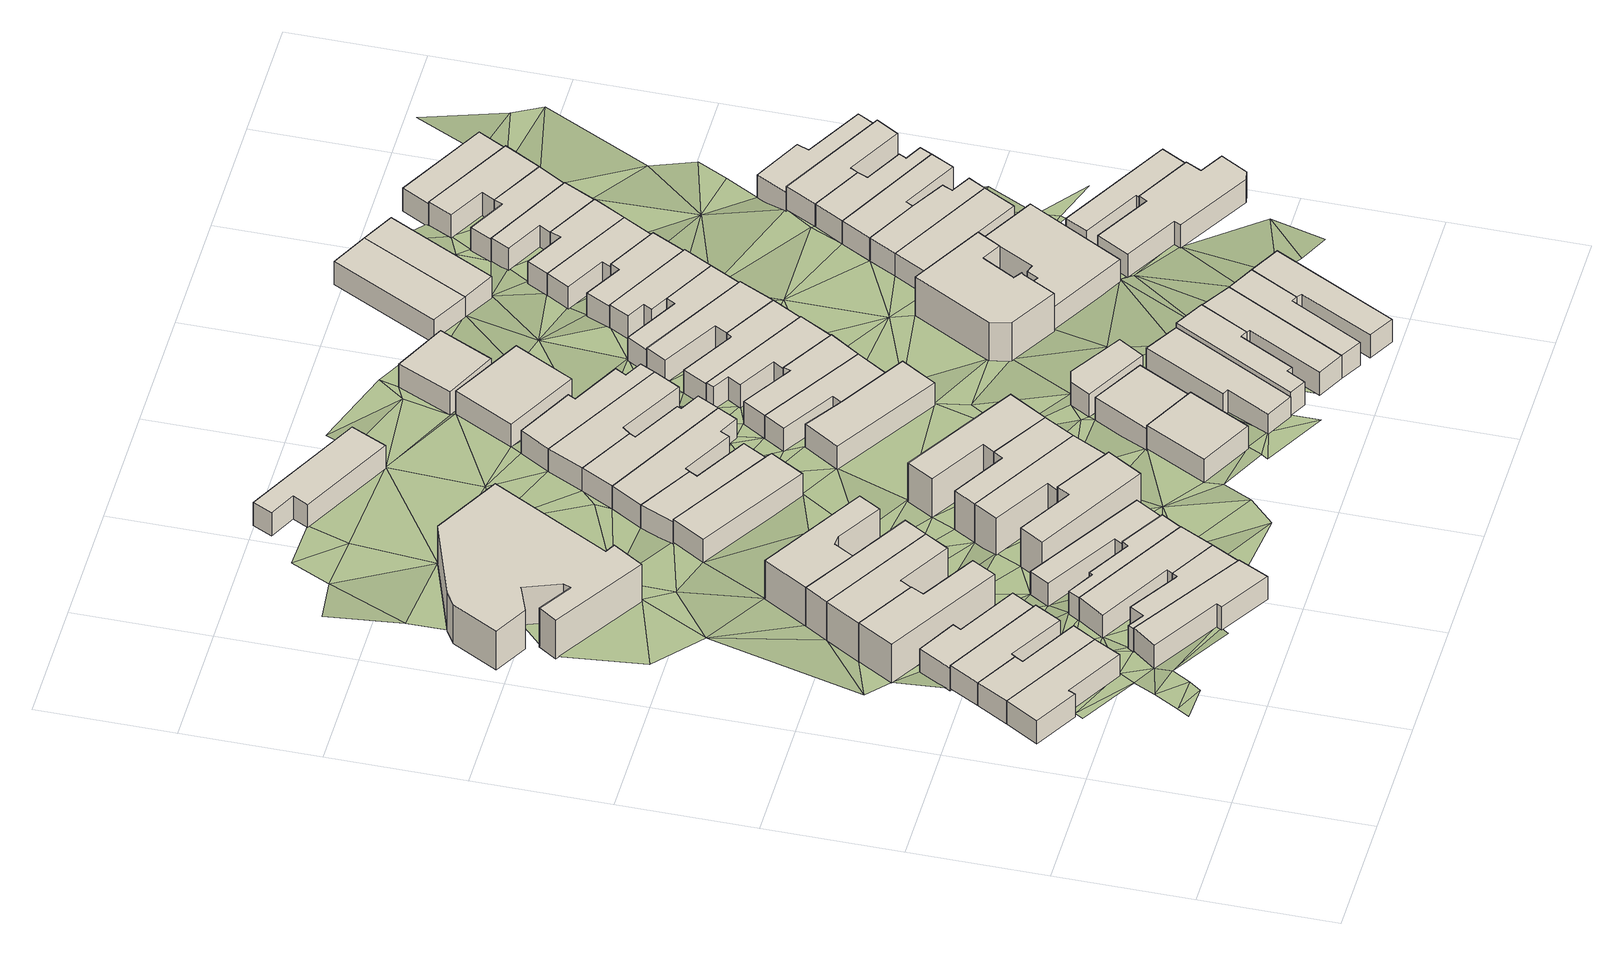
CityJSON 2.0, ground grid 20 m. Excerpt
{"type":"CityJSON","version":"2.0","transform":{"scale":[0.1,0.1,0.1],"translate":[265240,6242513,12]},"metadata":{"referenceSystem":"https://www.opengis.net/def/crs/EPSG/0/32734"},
"CityObjects":{
"building1":{"type":"Building","attributes":{"address":"63 Addison Road Salt River Cape Town","building":"house","building:levels":1,"building_height":4.1,"plus_code":"4FRW3F96+C48","ground_height":16.28,"roof_height":20.38},"geometry":[{"type":"Solid","lod":"1","boundaries":[[[[0,1,2,3]],[[1,4,5,2]],[[4,6,7,5]],[[6,8,9,7]],[[8,10,11,9]],[[10,0,3,11]],[[3,2,5,7,9,11]],[[10,8,6,4,1,0]]]]}]},
"building2":{"type":"Building","attributes":{"address":"61 Addison Road Salt River Cape Town","building":"house","building:levels":1,"building_height":4.1,"plus_code":"4FRW3F96+C4Q","ground_height":16.28,"roof_height":20.38},"geometry":[{"type":"Solid","lod":"1","boundaries":[[[[10,8,9,11]],[[8,12,13,9]],[[12,14,15,13]],[[14,16,17,15]],[[16,18,19,17]],[[18,10,11,19]],[[11,9,13,15,17,19]],[[18,16,14,12,8,10]]]]}]},
"building3":{"type":"Building","attributes":{"address":"59 Addison Road Salt River Cape Town","building":"house","building:levels":1,"building_height":4.1,"plus_code":"4FRW3F96+F52","ground_height":16.28,"roof_height":20.38},"geometry":[{"type":"Solid","lod":"1","boundaries":[[[[18,16,17,19]],[[16,20,21,17]],[[20,22,23,21]],[[22,24,25,23]],[[24,26,27,25]],[[26,18,19,27]],[[19,17,21,23,25,27]],[[26,24,22,20,16,18]]]]}]},
"building4":{"type":"Building","attributes":{"address":"57 Addison Road Salt River Cape Town","building":"house","building:levels":1,"building_height":4.1,"plus_code":"4FRW3F96+F57","ground_height":15.75,"roof_height":19.85},"geometry":[{"type":"Solid","lod":"1","boundaries":[[[[28,29,30,31]],[[29,32,33,30]],[[32,34,35,33]],[[34,36,37,35]],[[36,38,39,37]],[[38,28,31,39]],[[31,30,33,35,37,39]],[[38,36,34,32,29,28]]]]}]},
"building5":{"type":"Building","attributes":{"address":"72 Burns Road Salt River Cape Town","building":"house","building:levels":1,"building_height":4.1,"plus_code":"4FRW3F96+966","ground_height":16.95,"roof_height":21.05},"geometry":[{"type":"Solid","lod":"1","boundaries":[[[[40,41,42,43]],[[41,44,45,42]],[[44,46,47,45]],[[46,48,49,47]],[[48,50,51,49]],[[50,40,43,51]],[[43,42,45,47,49,51]],[[50,48,46,44,41,40]]]]}]},
"building6":{"type":"Building","attributes":{"address":"Salt River Cape Town","building":"terraced","building:levels":2,"building:units":"2","building_height":6.9,"plus_code":"4FRW3F96+F5P","ground_height":15.71,"roof_height":22.61},"geometry":[{"type":"Solid","lod":"1","boundaries":[[[[52,53,54,55]],[[53,56,57,54]],[[56,58,59,57]],[[58,60,61,59]],[[60,62,63,61]],[[62,52,55,63]],[[55,54,57,59,61,63]],[[62,60,58,56,53,52]]]]}]},
"building7":{"type":"Building","attributes":{"address":"70 Burns Road Salt River Cape Town","building":"house","building:levels":1,"building_height":4.1,"plus_code":"4FRW3F96+96G","ground_height":16.76,"roof_height":20.86},"geometry":[{"type":"Solid","lod":"1","boundaries":[[[[64,65,66,67]],[[65,68,69,66]],[[68,70,71,69]],[[70,72,73,71]],[[72,74,75,73]],[[74,76,77,75]],[[76,78,79,77]],[[78,64,67,79]],[[67,66,69,71,73,75,77,79]],[[78,76,74,72,70,68,65,64]]]]}]},
"building8":{"type":"Building","attributes":{"address":"Salt River Cape Town","building":"terraced","building:levels":2,"building:units":"2","building_height":6.9,"plus_code":"4FRW3F96+G58","ground_height":15.64,"roof_height":22.54},"geometry":[{"type":"Solid","lod":"1","boundaries":[[[[80,81,82,83]],[[81,84,85,82]],[[84,86,87,85]],[[86,88,89,87]],[[88,90,91,89]],[[90,80,83,91]],[[83,82,85,87,89,91]],[[90,88,86,84,81,80]]]]}]},
"building9":{"type":"Building","attributes":{"address":"68 Burns Road Salt River Cape Town","building":"house","building:levels":1,"building_height":4.1,"plus_code":"4FRW3F96+96W","ground_height":16.76,"roof_height":20.86},"geometry":[{"type":"Solid","lod":"1","boundaries":[[[[65,92,93,66]],[[92,94,95,93]],[[94,96,97,95]],[[96,98,99,97]],[[98,68,69,99]],[[68,65,66,69]],[[66,93,95,97,99,69]],[[68,98,96,94,92,65]]]]}]},
"building10":{"type":"Building","attributes":{"address":"Salt River Cape Town","building":"terraced","building:levels":2,"building:units":"2","building_height":6.9,"plus_code":"4FRW3F96+G6C","ground_height":15.64,"roof_height":22.54},"geometry":[{"type":"Solid","lod":"1","boundaries":[[[[88,100,101,89]],[[100,102,103,101]],[[102,104,105,103]],[[104,90,91,105]],[[90,88,89,91]],[[89,101,103,105,91]],[[90,104,102,100,88]]]]}]},
"building11":{"type":"Building","attributes":{"address":"66 Burns Road Salt River Cape Town","building":"house","building:levels":1,"building_height":4.1,"plus_code":"4FRW3F96+C72","ground_height":16.74,"roof_height":20.84},"geometry":[{"type":"Solid","lod":"1","boundaries":[[[[106,107,108,109]],[[107,110,111,108]],[[110,112,113,111]],[[112,114,115,113]],[[114,116,117,115]],[[116,118,119,117]],[[118,120,121,119]],[[120,106,109,121]],[[109,108,111,113,115,117,119,121]],[[120,118,116,114,112,110,107,106]]]]}]},
"building12":{"type":"Building","attributes":{"address":"Nurul Islam Mosque 54 Addison Road Salt River Cape Town","building":"mosque","building:levels":2,"amenity":"place_of_worship","building_height":6.9,"plus_code":"4FRW3F96+M5M","ground_height":14.27,"roof_height":21.17},"geometry":[{"type":"Solid","lod":"1","boundaries":[[[[122,123,124,125]],[[123,126,127,124]],[[126,128,129,127]],[[128,130,131,129]],[[130,132,133,131]],[[132,134,135,133]],[[134,136,137,135]],[[136,138,139,137]],[[138,140,141,139]],[[140,142,143,141]],[[142,144,145,143]],[[144,146,147,145]],[[146,148,149,147]],[[148,122,125,149]],[[125,124,127,129,131,133,135,137,139,141,143,145,147,149]],[[148,146,144,142,140,138,136,134,132,130,128,126,123,122]]]]}]},
"building13":{"type":"Building","attributes":{"address":"64 Burns Road Salt River Cape Town","building":"house","building:levels":1,"building_height":4.1,"plus_code":"4FRW3F96+C7C","ground_height":16.26,"roof_height":20.36},"geometry":[{"type":"Solid","lod":"1","boundaries":[[[[150,151,152,153]],[[151,154,155,152]],[[154,156,157,155]],[[156,158,159,157]],[[158,160,161,159]],[[160,150,153,161]],[[153,152,155,157,159,161]],[[160,158,156,154,151,150]]]]}]},
"building14":{"type":"Building","attributes":{"address":"Salt River Cape Town","building":"terraced","building:levels":2,"building:units":"2","building_height":6.9,"plus_code":"4FRW3F96+H59","ground_height":15.64,"roof_height":22.54},"geometry":[{"type":"Solid","lod":"1","boundaries":[[[[104,102,103,105]],[[102,162,163,103]],[[162,164,165,163]],[[164,166,167,165]],[[166,168,169,167]],[[168,170,171,169]],[[170,104,105,171]],[[105,103,163,165,167,169,171]],[[170,168,166,164,162,102,104]]]]}]},
"building15":{"type":"Building","attributes":{"address":"Salt River Cape Town","building":"house","building:levels":2,"building_height":6.9,"plus_code":"4FRW3F96+C7P","ground_height":16.26,"roof_height":23.16},"geometry":[{"type":"Solid","lod":"1","boundaries":[[[[172,173,174,175]],[[173,176,177,174]],[[176,178,179,177]],[[178,180,181,179]],[[180,182,183,181]],[[182,172,175,183]],[[175,174,177,179,181,183]],[[182,180,178,176,173,172]]]]}]},
"building16":{"type":"Building","attributes":{"address":"Salt River Cape Town","building":"house","building:levels":2,"building_height":6.9,"plus_code":"4FRW3F96+F79","ground_height":15.64,"roof_height":22.54},"geometry":[{"type":"Solid","lod":"1","boundaries":[[[[184,185,186,187]],[[185,188,189,186]],[[188,190,191,189]],[[190,192,193,191]],[[192,194,195,193]],[[194,184,187,195]],[[187,186,189,191,193,195]],[[194,192,190,188,185,184]]]]}]},
"building17":{"type":"Building","attributes":{"address":"7 Dryden Street Salt River Cape Town","building":"house","building:levels":1,"building_height":4.1,"plus_code":"4FRW3F96+J72","ground_height":14.89,"roof_height":18.99},"geometry":[{"type":"Solid","lod":"1","boundaries":[[[[196,197,198,199]],[[197,200,201,198]],[[200,202,203,201]],[[202,204,205,203]],[[204,196,199,205]],[[199,198,201,203,205]],[[204,202,200,197,196]]]]}]},
"building18":{"type":"Building","attributes":{"address":"Salt River Cape Town","building":"house","building:levels":2,"building_height":6.9,"plus_code":"4FRW3F96+F8C","ground_height":15.64,"roof_height":22.54},"geometry":[{"type":"Solid","lod":"1","boundaries":[[[[185,206,207,186]],[[206,208,209,207]],[[208,210,211,209]],[[210,212,213,211]],[[212,188,189,213]],[[188,185,186,189]],[[186,207,209,211,213,189]],[[188,212,210,208,206,185]]]]}]},
"building19":{"type":"Building","attributes":{"address":"41 Addison Road Salt River Cape Town","building":"house","building:levels":1,"building_height":4.1,"plus_code":"4FRW3F96+J77","ground_height":14.44,"roof_height":18.54},"geometry":[{"type":"Solid","lod":"1","boundaries":[[[[214,215,216,217]],[[215,218,219,216]],[[218,220,221,219]],[[220,222,223,221]],[[222,224,225,223]],[[224,214,217,225]],[[217,216,219,221,223,225]],[[224,222,220,218,215,214]]]]}]},
"building20":{"type":"Building","attributes":{"address":"Salt River Cape Town","building":"house","building:levels":2,"building_height":6.9,"plus_code":"4FRW3F96+F8V","ground_height":15.64,"roof_height":22.54},"geometry":[{"type":"Solid","lod":"1","boundaries":[[[[206,226,227,207]],[[226,228,229,227]],[[228,230,231,229]],[[230,232,233,231]],[[232,208,209,233]],[[208,206,207,209]],[[207,227,229,231,233,209]],[[208,232,230,228,226,206]]]]}]},
"building21":{"type":"Building","attributes":{"address":"63 Burns Road Salt River Cape Town","building":"house","building:levels":1,"building_height":4.1,"plus_code":"4FRW3F96+99V","ground_height":16.69,"roof_height":20.79},"geometry":[{"type":"Solid","lod":"1","boundaries":[[[[234,235,236,237]],[[235,238,239,236]],[[238,240,241,239]],[[240,234,237,241]],[[237,236,239,241]],[[240,238,235,234]]]]}]},
"building22":{"type":"Building","attributes":{"address":"Addison Road Salt River Cape Town","building":"house","building:levels":1,"building_height":4.1,"plus_code":"4FRW3F96+Q6W","ground_height":13.69,"roof_height":17.79},"geometry":[{"type":"Solid","lod":"1","boundaries":[[[[242,243,244,245]],[[243,246,247,244]],[[246,248,249,247]],[[248,250,251,249]],[[250,252,253,251]],[[252,242,245,253]],[[245,244,247,249,251,253]],[[252,250,248,246,243,242]]]]}]},
"building23":{"type":"Building","attributes":{"address":"39 Addison Road Salt River Cape Town","building":"house","building:levels":1,"building_height":4.1,"plus_code":"4FRW3F96+J7P","ground_height":14.44,"roof_height":18.54},"geometry":[{"type":"Solid","lod":"1","boundaries":[[[[254,214,217,255]],[[214,224,225,217]],[[224,256,257,225]],[[256,258,259,257]],[[258,260,261,259]],[[260,262,263,261]],[[262,264,265,263]],[[264,254,255,265]],[[255,217,225,257,259,261,263,265]],[[264,262,260,258,256,224,214,254]]]]}]},
"building24":{"type":"Building","attributes":{"address":"37 Addison Road Salt River Cape Town","building":"house","building:levels":1,"building_height":4.1,"plus_code":"4FRW3F96+M75","ground_height":14.44,"roof_height":18.54},"geometry":[{"type":"Solid","lod":"1","boundaries":[[[[266,254,255,267]],[[254,264,265,255]],[[264,268,269,265]],[[268,270,271,269]],[[270,272,273,271]],[[272,274,275,273]],[[274,276,277,275]],[[276,266,267,277]],[[267,255,265,269,271,273,275,277]],[[276,274,272,270,268,264,254,266]]]]}]},
"building25":{"type":"Building","attributes":{"address":"61 Burns Road Salt River Cape Town","building":"house","building:levels":1,"building_height":4.1,"plus_code":"4FRW3F96+C9G","ground_height":16.12,"roof_height":20.22},"geometry":[{"type":"Solid","lod":"1","boundaries":[[[[278,279,280,281]],[[279,282,283,280]],[[282,284,285,283]],[[284,278,281,285]],[[281,280,283,285]],[[284,282,279,278]]]]}]},
"building26":{"type":"Building","attributes":{"address":"35 Addison Road Salt River Cape Town","building":"house","building:levels":1,"building_height":4.1,"plus_code":"4FRW3F96+M8C","ground_height":14.44,"roof_height":18.54},"geometry":[{"type":"Solid","lod":"1","boundaries":[[[[286,266,267,287]],[[266,276,277,267]],[[276,288,289,277]],[[288,290,291,289]],[[290,292,293,291]],[[292,286,287,293]],[[287,267,277,289,291,293]],[[292,290,288,276,266,286]]]]}]},
"building27":{"type":"Building","attributes":{"address":"50 Burns Road Salt River Cape Town","building":"house","building:levels":1,"building_height":4.1,"plus_code":"4FRW3F96+H85","ground_height":15.31,"roof_height":19.41},"geometry":[{"type":"Solid","lod":"1","boundaries":[[[[294,295,296,297]],[[295,298,299,296]],[[298,300,301,299]],[[300,302,303,301]],[[302,304,305,303]],[[304,294,297,305]],[[297,296,299,301,303,305]],[[304,302,300,298,295,294]]]]}]},
"building28":{"type":"Building","attributes":{"address":"48 Burns Road Salt River Cape Town","building":"house","building:levels":1,"building_height":4.1,"plus_code":"4FRW3F96+H8H","ground_height":15.31,"roof_height":19.41},"geometry":[{"type":"Solid","lod":"1","boundaries":[[[[294,306,307,297]],[[306,308,309,307]],[[308,310,311,309]],[[310,312,313,311]],[[312,295,296,313]],[[295,294,297,296]],[[297,307,309,311,313,296]],[[295,312,310,308,306,294]]]]}]},
"building29":{"type":"Building","attributes":{"address":"33 Addison Road Salt River Cape Town","building":"house","building:levels":1,"building_height":4.1,"plus_code":"4FRW3F96+M8M","ground_height":14.42,"roof_height":18.52},"geometry":[{"type":"Solid","lod":"1","boundaries":[[[[292,314,315,293]],[[314,316,317,315]],[[316,318,319,317]],[[318,320,321,319]],[[320,322,323,321]],[[322,324,325,323]],[[324,286,287,325]],[[286,292,293,287]],[[293,315,317,319,321,323,325,287]],[[286,324,322,320,318,316,314,292]]]]}]},
"building30":{"type":"Building","attributes":{"address":"2 Dryden Street Salt River Cape Town","building":"house","building:levels":1,"building_height":4.1,"plus_code":"4FRW3F96+CC3","ground_height":16.21,"roof_height":20.31},"geometry":[{"type":"Solid","lod":"1","boundaries":[[[[326,327,328,329]],[[327,330,331,328]],[[330,332,333,331]],[[332,334,335,333]],[[334,336,337,335]],[[336,326,329,337]],[[329,328,331,333,335,337]],[[336,334,332,330,327,326]]]]}]},
"building31":{"type":"Building","attributes":{"address":"59 Burns Road Salt River Cape Town","building":"house","building:levels":1,"building_height":4.1,"plus_code":"4FRW3F96+CCR","ground_height":16.12,"roof_height":20.22},"geometry":[{"type":"Solid","lod":"1","boundaries":[[[[338,339,340,341]],[[339,342,343,340]],[[342,344,345,343]],[[344,346,347,345]],[[346,338,341,347]],[[341,340,343,345,347]],[[346,344,342,339,338]]]]}]},
"building32":{"type":"Building","attributes":{"address":"46 Burns Road Salt River Cape Town","building":"house","building:levels":1,"building_height":4.1,"plus_code":"4FRW3F96+H9M","ground_height":15.31,"roof_height":19.41},"geometry":[{"type":"Solid","lod":"1","boundaries":[[[[306,348,349,307]],[[348,350,351,349]],[[350,352,353,351]],[[352,354,355,353]],[[354,308,309,355]],[[308,306,307,309]],[[307,349,351,353,355,309]],[[308,354,352,350,348,306]]]]}]},
"building33":{"type":"Building","attributes":{"address":"4 Dryden Street Salt River Cape Town","building":"house","building:levels":1,"building_height":4.1,"plus_code":"4FRW3F96+9CF","ground_height":17,"roof_height":21.1},"geometry":[{"type":"Solid","lod":"1","boundaries":[[[[356,357,358,359]],[[357,360,361,358]],[[360,362,363,361]],[[362,364,365,363]],[[364,366,367,365]],[[366,368,369,367]],[[368,370,371,369]],[[370,356,359,371]],[[359,358,361,363,365,367,369,371]],[[370,368,366,364,362,360,357,356]]]]}]},
"building34":{"type":"Building","attributes":{"address":"31 Addison Road Salt River Cape Town","building":"house","building:levels":1,"building_height":4.1,"plus_code":"4FRW3F96+P8G","ground_height":14.42,"roof_height":18.52},"geometry":[{"type":"Solid","lod":"1","boundaries":[[[[372,373,374,375]],[[373,376,377,374]],[[376,378,379,377]],[[378,372,375,379]],[[375,374,377,379]],[[378,376,373,372]]]]}]},
"building35":{"type":"Building","attributes":{"address":"6 Dryden Street Salt River Cape Town","building":"house","building:levels":1,"building_height":4.1,"plus_code":"4FRW3F96+9C9","ground_height":16.92,"roof_height":21.02},"geometry":[{"type":"Solid","lod":"1","boundaries":[[[[380,381,382,383]],[[381,384,385,382]],[[384,386,387,385]],[[386,388,389,387]],[[388,390,391,389]],[[390,380,383,391]],[[383,382,385,387,389,391]],[[390,388,386,384,381,380]]]]}]},
"building36":{"type":"Building","attributes":{"address":"44 Burns Road Salt River Cape Town","building":"house","building:levels":1,"building_height":4.1,"plus_code":"4FRW3F96+J94","ground_height":15.06,"roof_height":19.16},"geometry":[{"type":"Solid","lod":"1","boundaries":[[[[392,393,394,395]],[[393,396,397,394]],[[396,398,399,397]],[[398,400,401,399]],[[400,402,403,401]],[[402,404,405,403]],[[404,406,407,405]],[[406,392,395,407]],[[395,394,397,399,401,403,405,407]],[[406,404,402,400,398,396,393,392]]]]}]},
"building37":{"type":"Building","attributes":{"address":"29 Addison Road Salt River Cape Town","building":"house","building:levels":1,"building_height":4.1,"plus_code":"4FRW3F96+Q85","ground_height":13.82,"roof_height":17.92},"geometry":[{"type":"Solid","lod":"1","boundaries":[[[[408,409,410,411]],[[409,412,413,410]],[[412,414,415,413]],[[414,408,411,415]],[[411,410,413,415]],[[414,412,409,408]]]]}]},
"building38":{"type":"Building","attributes":{"address":"42 Burns Road Salt River Cape Town","building":"house","building:levels":1,"building_height":4.1,"plus_code":"4FRW3F96+J9H","ground_height":14.88,"roof_height":18.98},"geometry":[{"type":"Solid","lod":"1","boundaries":[[[[416,417,418,419]],[[417,420,421,418]],[[420,422,423,421]],[[422,424,425,423]],[[424,426,427,425]],[[426,416,419,427]],[[419,418,421,423,425,427]],[[426,424,422,420,417,416]]]]}]},
"building39":{"type":"Building","attributes":{"address":"8 Dryden Street Salt River Cape Town","building":"house","building:levels":1,"building_height":4.1,"plus_code":"4FRW3F96+9F2","ground_height":16.92,"roof_height":21.02},"geometry":[{"type":"Solid","lod":"1","boundaries":[[[[390,388,389,391]],[[388,428,429,389]],[[428,430,431,429]],[[430,432,433,431]],[[432,434,435,433]],[[434,390,391,435]],[[391,389,429,431,433,435]],[[434,432,430,428,388,390]]]]}]},
"building40":{"type":"Building","attributes":{"address":"10 Dryden Street Salt River Cape Town","building":"house","building:levels":1,"building_height":4.1,"plus_code":"4FRW3F96+8FW","ground_height":16.92,"roof_height":21.02},"geometry":[{"type":"Solid","lod":"1","boundaries":[[[[434,432,433,435]],[[432,436,437,433]],[[436,438,439,437]],[[438,440,441,439]],[[440,442,443,441]],[[442,434,435,443]],[[435,433,437,439,441,443]],[[442,440,438,436,432,434]]]]}]},
"building41":{"type":"Building","attributes":{"address":"40 Burns Road Salt River Cape Town","building":"house","building:levels":1,"building_height":4.1,"plus_code":"4FRW3F96+J9X","ground_height":14.88,"roof_height":18.98},"geometry":[{"type":"Solid","lod":"1","boundaries":[[[[417,444,445,418]],[[444,446,447,445]],[[446,448,449,447]],[[448,450,451,449]],[[450,420,421,451]],[[420,417,418,421]],[[418,445,447,449,451,421]],[[420,450,448,446,444,417]]]]}]},
"building42":{"type":"Building","attributes":{"address":"38 Burns Road Salt River Cape Town","building":"house","building:levels":1,"building_height":4.1,"plus_code":"4FRW3F96+MC3","ground_height":14.61,"roof_height":18.71},"geometry":[{"type":"Solid","lod":"1","boundaries":[[[[452,453,454,455]],[[453,456,457,454]],[[456,458,459,457]],[[458,460,461,459]],[[460,462,463,461]],[[462,452,455,463]],[[455,454,457,459,461,463]],[[462,460,458,456,453,452]]]]}]},
"building43":{"type":"Building","attributes":{"address":"53 Burns Road Salt River Cape Town","building":"house","building:levels":2,"building_height":6.9,"plus_code":"4FRW3F96+GF6","ground_height":15.06,"roof_height":21.96},"geometry":[{"type":"Solid","lod":"1","boundaries":[[[[464,465,466,467]],[[465,468,469,466]],[[468,470,471,469]],[[470,472,473,471]],[[472,474,475,473]],[[474,476,477,475]],[[476,478,479,477]],[[478,480,481,479]],[[480,482,483,481]],[[482,464,467,483]],[[467,466,469,471,473,475,477,479,481,483]],[[482,480,478,476,474,472,470,468,465,464]]]]}]},
"building44":{"type":"Building","attributes":{"address":"36 Burns Road Salt River Cape Town","building":"house","building:levels":1,"building_height":4.1,"plus_code":"4FRW3F96+MC8","ground_height":14.61,"roof_height":18.71},"geometry":[{"type":"Solid","lod":"1","boundaries":[[[[453,484,485,454]],[[484,486,487,485]],[[486,488,489,487]],[[488,490,491,489]],[[490,492,493,491]],[[492,456,457,493]],[[456,453,454,457]],[[454,485,487,489,491,493,457]],[[456,492,490,488,486,484,453]]]]}]},
"building45":{"type":"Building","attributes":{"address":"Burns Road Salt River Cape Town","building":"house","building:levels":1,"building_height":4.1,"plus_code":"4FRW3F96+FFQ","ground_height":15.52,"roof_height":19.62},"geometry":[{"type":"Solid","lod":"1","boundaries":[[[[494,495,496,497]],[[495,498,499,496]],[[498,500,501,499]],[[500,502,503,501]],[[502,504,505,503]],[[504,506,507,505]],[[506,508,509,507]],[[508,494,497,509]],[[497,496,499,501,503,505,507,509]],[[508,506,504,502,500,498,495,494]]]]}]},
"building46":{"type":"Building","attributes":{"address":"34 Burns Road Salt River Cape Town","building":"house","building:levels":1,"building_height":4.1,"plus_code":"4FRW3F96+MCQ","ground_height":14.33,"roof_height":18.43},"geometry":[{"type":"Solid","lod":"1","boundaries":[[[[510,511,512,513]],[[511,514,515,512]],[[514,516,517,515]],[[516,518,519,517]],[[518,520,521,519]],[[520,510,513,521]],[[513,512,515,517,519,521]],[[520,518,516,514,511,510]]]]}]},
"building47":{"type":"Building","attributes":{"address":"6 Pope Street Salt River Cape Town","building":"house","building:levels":1,"building_height":4.1,"plus_code":"4FRW3F96+QCR","ground_height":13.07,"roof_height":17.17},"geometry":[{"type":"Solid","lod":"1","boundaries":[[[[522,523,524,525]],[[523,526,527,524]],[[526,528,529,527]],[[528,522,525,529]],[[525,524,527,529]],[[528,526,523,522]]]]}]},
"building48":{"type":"Building","attributes":{"address":"32 Burns Road Salt River Cape Town","building":"house","building:levels":1,"building_height":4.1,"plus_code":"4FRW3F96+PC5","ground_height":13.84,"roof_height":17.94},"geometry":[{"type":"Solid","lod":"1","boundaries":[[[[530,531,532,533]],[[531,534,535,532]],[[534,536,537,535]],[[536,538,539,537]],[[538,540,541,539]],[[540,530,533,541]],[[533,532,535,537,539,541]],[[540,538,536,534,531,530]]]]}]},
"building49":{"type":"Building","attributes":{"address":"51 Burns Road Salt River Cape Town","building":"house","building:levels":1,"building_height":4.1,"plus_code":"4FRW3F96+GGJ","ground_height":15.06,"roof_height":19.16},"geometry":[{"type":"Solid","lod":"1","boundaries":[[[[542,543,544,545]],[[543,546,547,544]],[[546,548,549,547]],[[548,542,545,549]],[[545,544,547,549]],[[548,546,543,542]]]]}]},
"building50":{"type":"Building","attributes":{"address":"8 Pope Street Salt River Cape Town","building":"house","building:levels":1,"building_height":4.1,"plus_code":"4FRW3F96+QCP","ground_height":13.07,"roof_height":17.17},"geometry":[{"type":"Solid","lod":"1","boundaries":[[[[526,550,551,527]],[[550,552,553,551]],[[552,528,529,553]],[[528,526,527,529]],[[527,551,553,529]],[[528,552,550,526]]]]}]},
"building51":{"type":"Building","attributes":{"address":"30 Burns Road Salt River Cape Town","building":"house","building:levels":1,"building_height":4.1,"plus_code":"4FRW3F96+PF6","ground_height":13.84,"roof_height":17.94},"geometry":[{"type":"Solid","lod":"1","boundaries":[[[[531,554,555,532]],[[554,556,557,555]],[[556,558,559,557]],[[558,560,561,559]],[[560,534,535,561]],[[534,531,532,535]],[[532,555,557,559,561,535]],[[534,560,558,556,554,531]]]]}]},
"building52":{"type":"Building","attributes":{"address":"50 Coleridge Road Salt River Cape Town","building":"house","building:levels":1,"building_height":4.1,"plus_code":"4FRW3F96+CHJ","ground_height":15.84,"roof_height":19.94},"geometry":[{"type":"Solid","lod":"1","boundaries":[[[[562,563,564,565]],[[563,566,567,564]],[[566,568,569,567]],[[568,570,571,569]],[[570,572,573,571]],[[572,574,575,573]],[[574,576,577,575]],[[576,578,579,577]],[[578,580,581,579]],[[580,582,583,581]],[[582,562,565,583]],[[565,564,567,569,571,573,575,577,579,581,583]],[[582,580,578,576,574,572,570,568,566,563,562]]]]}]},
"building53":{"type":"Building","attributes":{"address":"49 Burns Road Salt River Cape Town","building":"house","building:levels":1,"building_height":4.1,"plus_code":"4FRW3F96+HG3","ground_height":15.12,"roof_height":19.22},"geometry":[{"type":"Solid","lod":"1","boundaries":[[[[542,548,549,545]],[[548,584,585,549]],[[584,586,587,585]],[[586,588,589,587]],[[588,590,591,589]],[[590,592,593,591]],[[592,542,545,593]],[[545,549,585,587,589,591,593]],[[592,590,588,586,584,548,542]]]]}]},
"building54":{"type":"Building","attributes":{"address":"Coleridge Road Salt River Cape Town","building":"house","building:levels":1,"building_height":4.1,"plus_code":"4FRW3F96+FH6","ground_height":15.54,"roof_height":19.64},"geometry":[{"type":"Solid","lod":"1","boundaries":[[[[594,595,596,597]],[[595,598,599,596]],[[598,600,601,599]],[[600,602,603,601]],[[602,604,605,603]],[[604,594,597,605]],[[597,596,599,601,603,605]],[[604,602,600,598,595,594]]]]}]},
"building55":{"type":"Building","attributes":{"address":"Burns Road Salt River Cape Town","building":"house","building:levels":1,"building_height":4.1,"plus_code":"4FRW3F96+PFP","ground_height":13.72,"roof_height":17.82},"geometry":[{"type":"Solid","lod":"1","boundaries":[[[[606,607,608,609]],[[607,610,611,608]],[[610,612,613,611]],[[612,614,615,613]],[[614,616,617,615]],[[616,606,609,617]],[[609,608,611,613,615,617]],[[616,614,612,610,607,606]]]]}]},
"building56":{"type":"Building","attributes":{"address":"47 Burns Road Salt River Cape Town","building":"house","building:levels":1,"building_height":4.1,"plus_code":"4FRW3F96+HGG","ground_height":15.12,"roof_height":19.22},"geometry":[{"type":"Solid","lod":"1","boundaries":[[[[592,590,591,593]],[[590,618,619,591]],[[618,620,621,619]],[[620,622,623,621]],[[622,624,625,623]],[[624,592,593,625]],[[593,591,619,621,623,625]],[[624,622,620,618,590,592]]]]}]},
"building57":{"type":"Building","attributes":{"address":"Burns Road Salt River Cape Town","building":"house","building:levels":1,"building_height":4.1,"plus_code":"4FRW3F96+QF4","ground_height":13.48,"roof_height":17.58},"geometry":[{"type":"Solid","lod":"1","boundaries":[[[[626,627,628,629]],[[627,630,631,628]],[[630,632,633,631]],[[632,634,635,633]],[[634,636,637,635]],[[636,626,629,637]],[[629,628,631,633,635,637]],[[636,634,632,630,627,626]]]]}]},
"building58":{"type":"Building","attributes":{"address":"45 Burns Road Salt River Cape Town","building":"house","building:levels":1,"building_height":4.1,"plus_code":"4FRW3F96+HGQ","ground_height":15.12,"roof_height":19.22},"geometry":[{"type":"Solid","lod":"1","boundaries":[[[[624,622,623,625]],[[622,638,639,623]],[[638,640,641,639]],[[640,642,643,641]],[[642,644,645,643]],[[644,646,647,645]],[[646,648,649,647]],[[648,624,625,649]],[[625,623,639,641,643,645,647,649]],[[648,646,644,642,640,638,622,624]]]]}]},
"building59":{"type":"Building","attributes":{"address":"43 Burns Road Salt River Cape Town","building":"house","building:levels":1,"building_height":4.1,"plus_code":"4FRW3F96+JG5","ground_height":15.12,"roof_height":19.22},"geometry":[{"type":"Solid","lod":"1","boundaries":[[[[648,646,647,649]],[[646,650,651,647]],[[650,652,653,651]],[[652,654,655,653]],[[654,656,657,655]],[[656,648,649,657]],[[649,647,651,653,655,657]],[[656,654,652,650,646,648]]]]}]},
"building60":{"type":"Building","attributes":{"address":"Burns Road Salt River Cape Town","building":"house","building:levels":1,"building_height":4.1,"plus_code":"4FRW3F96+QFH","ground_height":13.48,"roof_height":17.58},"geometry":[{"type":"Solid","lod":"1","boundaries":[[[[627,658,659,628]],[[658,660,661,659]],[[660,662,663,661]],[[662,664,665,663]],[[664,630,631,665]],[[630,627,628,631]],[[628,659,661,663,665,631]],[[630,664,662,660,658,627]]]]}]},
"building61":{"type":"Building","attributes":{"address":"41 Burns Road Salt River Cape Town","building":"house","building:levels":1,"building_height":4.1,"plus_code":"4FRW3F96+JH7","ground_height":14.1,"roof_height":18.2},"geometry":[{"type":"Solid","lod":"1","boundaries":[[[[666,667,668,669]],[[667,670,671,668]],[[670,672,673,671]],[[672,674,675,673]],[[674,676,677,675]],[[676,666,669,677]],[[669,668,671,673,675,677]],[[676,674,672,670,667,666]]]]}]},
"building62":{"type":"Building","attributes":{"address":"22 Burns Road Salt River Cape Town","building":"house","building:levels":1,"building_height":4.1,"plus_code":"4FRW3F96+QGJ","ground_height":13.07,"roof_height":17.17},"geometry":[{"type":"Solid","lod":"1","boundaries":[[[[678,679,680,681]],[[679,682,683,680]],[[682,684,685,683]],[[684,678,681,685]],[[681,680,683,685]],[[684,682,679,678]]]]}]},
"terrain1":{"type":"TINRelief","geometry":[{"type":"CompositeSurface","lod":"1","boundaries":[[[686,687,688]],[[689,690,691]],[[692,693,688]],[[688,687,692]],[[690,694,695]],[[690,689,694]],[[693,692,696]],[[689,693,46]],[[693,696,46]],[[46,694,689]],[[697,26,38]],[[694,46,44]],[[698,699,697]],[[14,700,16]],[[701,694,702]],[[16,700,703]],[[702,694,44]],[[46,696,704]],[[697,38,705]],[[700,14,706]],[[44,707,702]],[[699,698,708]],[[696,709,710]],[[701,702,711]],[[704,696,710]],[[711,706,701]],[[702,707,711]],[[712,713,707]],[[714,699,708]],[[707,713,711]],[[705,715,697]],[[700,706,716]],[[716,706,711]],[[705,717,715]],[[700,718,719]],[[718,700,716]],[[713,98,711]],[[715,717,720]],[[714,708,721]],[[722,723,724]],[[719,718,725]],[[720,719,725]],[[70,68,713]],[[722,714,723]],[[98,713,68]],[[52,62,726]],[[727,725,718]],[[714,721,728]],[[718,729,727]],[[154,715,720]],[[730,731,732]],[[154,720,725]],[[730,732,733]],[[52,86,734]],[[154,726,715]],[[52,726,86]],[[714,728,735]],[[736,725,727]],[[723,714,735]],[[178,726,154]],[[727,737,738]],[[178,154,180]],[[727,738,736]],[[739,740,741]],[[742,86,726]],[[743,164,744]],[[745,741,746]],[[726,178,742]],[[723,735,747]],[[748,749,750]],[[751,180,154]],[[728,197,735]],[[164,743,100]],[[88,86,188]],[[740,746,741]],[[92,750,749]],[[86,742,188]],[[88,752,100]],[[100,166,164]],[[196,747,735]],[[728,753,197]],[[188,752,88]],[[742,178,754]],[[196,735,197]],[[168,753,728]],[[166,100,752]],[[178,176,754]],[[180,751,755]],[[756,747,130]],[[757,106,92]],[[758,92,749]],[[752,188,212]],[[759,742,754]],[[752,230,166]],[[760,746,740]],[[757,751,106]],[[747,196,214]],[[758,757,92]],[[746,760,761]],[[212,230,752]],[[166,762,168]],[[751,757,755]],[[214,254,747]],[[197,753,763]],[[230,762,166]],[[130,747,764]],[[168,763,753]],[[755,757,765]],[[764,747,254]],[[760,766,761]],[[230,212,767]],[[768,757,758]],[[212,769,767]],[[235,757,768]],[[130,770,740]],[[771,168,762]],[[767,772,230]],[[760,740,773]],[[763,168,771]],[[765,757,234]],[[235,234,757]],[[768,774,235]],[[130,764,266]],[[766,760,773]],[[764,254,266]],[[773,740,770]],[[765,234,775]],[[768,776,774]],[[130,266,286]],[[763,771,777]],[[130,286,770]],[[778,779,780]],[[781,776,782]],[[780,779,783]],[[774,776,781]],[[784,777,785]],[[778,785,779]],[[777,771,786]],[[781,782,787]],[[771,762,788]],[[234,284,775]],[[775,789,790]],[[785,777,791]],[[791,777,786]],[[286,324,770]],[[792,774,781]],[[762,793,788]],[[775,284,789]],[[794,779,785]],[[795,785,791]],[[796,781,787]],[[792,240,774]],[[324,372,770]],[[790,789,793]],[[797,779,794]],[[785,795,794]],[[798,792,781]],[[794,799,797]],[[786,312,791]],[[800,801,802]],[[378,773,770]],[[794,795,799]],[[801,803,802]],[[378,770,372]],[[284,346,789]],[[795,804,799]],[[344,793,789]],[[786,805,312]],[[344,789,346]],[[806,799,804]],[[372,324,807]],[[284,808,346]],[[342,793,344]],[[809,810,811]],[[788,793,812]],[[342,812,793]],[[813,803,801]],[[792,327,240]],[[801,814,815]],[[804,816,806]],[[817,773,818]],[[815,806,819]],[[408,773,378]],[[808,240,820]],[[819,806,816]],[[815,813,801]],[[808,820,346]],[[807,373,372]],[[804,352,816]],[[818,773,408]],[[240,327,820]],[[821,815,819]],[[822,809,823]],[[821,813,815]],[[824,817,818]],[[825,819,816]],[[807,826,373]],[[813,821,424]],[[827,788,812]],[[812,342,828]],[[816,352,350]],[[368,366,809]],[[826,829,373]],[[816,350,830]],[[822,368,809]],[[813,424,831]],[[304,306,294]],[[788,827,304]],[[327,832,820]],[[408,378,833]],[[424,448,831]],[[834,342,832]],[[828,827,812]],[[824,818,835]],[[829,836,837]],[[837,831,448]],[[828,342,834]],[[818,408,414]],[[356,832,327]],[[829,838,373]],[[446,837,448]],[[839,448,424]],[[833,378,840]],[[834,832,356]],[[838,829,837]],[[414,835,818]],[[424,841,839]],[[838,837,446]],[[842,843,844]],[[845,306,304]],[[846,847,844]],[[827,478,304]],[[848,448,839]],[[373,849,840]],[[494,828,834]],[[373,838,849]],[[850,835,414]],[[845,348,306]],[[851,833,840]],[[851,850,414]],[[852,834,356]],[[845,304,478]],[[393,348,845]],[[852,356,370]],[[853,854,838]],[[854,855,838]],[[852,494,834]],[[849,838,855]],[[838,856,853]],[[851,857,850]],[[851,840,858]],[[858,840,849]],[[859,370,390]],[[860,854,853]],[[390,434,861]],[[862,393,863]],[[845,863,393]],[[456,853,856]],[[855,864,849]],[[857,851,858]],[[506,865,508]],[[866,865,867]],[[852,370,859]],[[390,861,859]],[[845,478,543]],[[504,865,506]],[[442,861,434]],[[864,868,849]],[[504,867,865]],[[862,863,869]],[[870,849,868]],[[849,871,858]],[[845,543,542]],[[504,872,867]],[[504,502,872]],[[873,543,478]],[[870,871,849]],[[869,863,453]],[[592,863,845]],[[852,859,874]],[[875,861,442]],[[868,864,514]],[[875,859,861]],[[592,845,542]],[[864,876,514]],[[877,852,874]],[[502,500,872]],[[874,859,878]],[[543,873,500]],[[514,879,868]],[[872,500,873]],[[852,877,598]],[[870,880,871]],[[442,881,882]],[[859,875,878]],[[863,883,453]],[[624,863,592]],[[442,882,875]],[[500,884,543]],[[885,871,880]],[[598,498,852]],[[881,886,882]],[[871,885,610]],[[863,624,883]],[[563,598,877]],[[885,880,887]],[[610,888,871]],[[498,598,595]],[[453,889,484]],[[887,880,890]],[[566,563,877]],[[500,498,884]],[[891,598,563]],[[892,498,595]],[[552,871,888]],[[893,885,887]],[[656,453,883]],[[894,484,889]],[[895,888,610]],[[892,896,498]],[[648,883,624]],[[892,897,898]],[[889,453,656]],[[498,896,884]],[[892,898,896]],[[899,888,895]],[[531,894,889]],[[900,884,896]],[[618,590,901]],[[899,552,888]],[[656,883,648]],[[895,630,899]],[[902,896,898]],[[895,903,630]],[[586,904,901]],[[905,552,899]],[[618,901,906]],[[907,900,896]],[[531,908,554]],[[908,531,889]],[[900,907,904]],[[899,630,664]],[[901,904,906]],[[656,676,889]],[[904,909,906]],[[904,907,909]],[[554,908,910]],[[911,644,912]],[[912,913,911]],[[676,914,889]],[[908,915,910]],[[889,916,908]],[[914,917,889]],[[916,889,917]],[[916,915,908]],[[916,918,915]],[[658,915,918]],[[658,919,920]],[[658,918,919]],[[921,920,919]]]}]}
},
"vertices":[
[12,271,43],[77,234,43],[77,234,84],[12,271,84],[82,244,43],[82,244,84],[168,195,43],[168,195,84],[190,235,43],[190,235,84],[42,320,43],[42,320,84],
[210,269,43],[210,269,84],[124,318,43],[124,318,84],[131,330,43],[131,330,84],[68,366,43],[68,366,84],
[135,336,43],[135,336,84],[216,289,43],[216,289,84],[238,328,43],[238,328,84],[93,410,43],[93,410,84],
[93,410,38],[238,328,38],[238,328,79],[93,410,79],[260,365,38],[260,365,79],[172,415,38],[172,415,79],[179,427,38],[179,427,79],[121,459,38],[121,459,79],
[360,39,50],[383,84,50],[383,84,91],[360,39,91],[217,188,50],[217,188,91],[189,153,50],[189,153,91],[290,92,50],[290,92,91],[286,84,50],[286,84,91],
[210,492,37],[123,543,37],[123,543,106],[210,492,106],[91,490,37],[91,490,106],[261,390,37],[261,390,106],[281,425,37],[281,425,106],[200,473,37],[200,473,106],
[383,84,48],[406,126,48],[406,126,89],[383,84,89],[338,165,48],[338,165,89],[333,157,48],[333,157,89],[259,203,48],[259,203,89],[246,182,48],[246,182,89],[222,197,48],[222,197,89],[217,188,48],[217,188,89],
[123,543,36],[210,492,36],[210,492,105],[123,543,105],[220,509,36],[220,509,105],[298,464,36],[298,464,105],[319,499,36],[319,499,105],[155,595,36],[155,595,105],
[432,176,48],[432,176,89],[261,274,48],[261,274,89],[234,235,48],[234,235,89],[343,173,48],[343,173,89],
[339,532,36],[339,532,105],[253,583,36],[253,583,105],[176,629,36],[176,629,105],
[450,206,47],[385,245,47],[385,245,88],[450,206,88],[378,236,47],[378,236,88],[314,273,47],[314,273,88],[311,268,47],[311,268,88],[271,291,47],[271,291,88],[261,274,47],[261,274,88],[432,176,47],[432,176,88],
[46,941,23],[183,856,23],[183,856,92],[46,941,92],[212,901,23],[212,901,92],[197,909,23],[197,909,92],[294,1085,23],[294,1085,92],[193,1139,23],[193,1139,92],[66,1095,23],[66,1095,92],[44,1081,23],[44,1081,92],[6,1013,23],[6,1013,92],[56,985,23],[56,985,92],[100,1002,23],[100,1002,92],[120,949,23],[120,949,92],[115,937,23],[115,937,92],[65,968,23],[65,968,92],
[450,206,43],[475,247,43],[475,247,84],[450,206,84],[302,351,43],[302,351,84],[284,322,43],[284,322,84],[392,257,43],[392,257,84],[385,245,43],[385,245,84],
[270,612,36],[270,612,105],[285,611,36],[285,611,105],[353,571,36],[353,571,105],[372,603,36],[372,603,105],[216,695,36],[216,695,105],
[529,299,43],[445,349,43],[445,349,112],[529,299,112],[434,330,43],[434,330,112],[353,377,43],[353,377,112],[332,342,43],[332,342,112],[497,247,43],[497,247,112],
[529,299,36],[558,355,36],[558,355,105],[529,299,105],[393,450,36],[393,450,105],[371,415,36],[371,415,105],[456,365,36],[456,365,105],[445,349,36],[445,349,105],
[305,843,29],[275,794,29],[275,794,70],[305,843,70],[435,697,29],[435,697,70],[465,747,29],[465,747,70],[459,751,29],[459,751,70],
[584,400,36],[584,400,105],[500,450,36],[500,450,105],[491,436,36],[491,436,105],[412,482,36],[412,482,105],
[328,893,24],[305,843,24],[305,843,65],[328,893,65],[459,751,24],[459,751,65],[481,789,24],[481,789,65],[402,834,24],[402,834,65],[409,846,24],[409,846,65],
[618,456,36],[618,456,105],[451,556,36],[451,556,105],[428,517,36],[428,517,105],[511,467,36],[511,467,105],
[619,269,47],[571,178,47],[571,178,88],[619,269,88],[650,137,47],[650,137,88],[698,228,47],[698,228,88],
[396,1307,17],[217,1399,17],[217,1399,58],[396,1307,58],[202,1370,17],[202,1370,58],[242,1350,17],[242,1350,58],[230,1327,17],[230,1327,58],[370,1254,17],[370,1254,58],
[356,939,24],[356,939,65],[413,852,24],[413,852,65],[490,811,24],[490,811,65],[497,825,24],[497,825,65],[526,810,24],[526,810,65],[542,839,24],[542,839,65],
[381,987,24],[381,987,65],[559,871,24],[559,871,65],[529,887,24],[529,887,65],[532,893,24],[532,893,65],[459,933,24],[459,933,65],[464,942,24],[464,942,65],
[619,269,41],[698,228,41],[698,228,82],[619,269,82],[741,308,41],[741,308,82],[664,351,41],[664,351,82],
[408,1040,24],[408,1040,65],[473,953,24],[473,953,65],[570,900,24],[570,900,65],[592,939,24],[592,939,65],
[654,637,33],[583,680,33],[583,680,74],[654,637,74],[528,716,33],[528,716,74],[495,664,33],[495,664,74],[650,568,33],[650,568,74],[682,620,33],[682,620,74],
[682,681,33],[682,681,74],[532,773,33],[532,773,74],[513,742,33],[513,742,74],[591,694,33],[591,694,74],
[603,961,24],[603,961,65],[577,975,24],[577,975,65],[586,991,24],[586,991,65],[514,1029,24],[514,1029,65],[520,1040,24],[520,1040,65],[435,1084,24],[435,1084,65],
[825,279,42],[775,308,42],[775,308,83],[825,279,83],[710,186,42],[710,186,83],[719,182,42],[719,182,83],[685,118,42],[685,118,83],[726,97,42],[726,97,83],
[761,309,41],[785,347,41],[785,347,82],[761,309,82],[707,395,41],[707,395,82],[686,390,41],[686,390,82],[668,360,41],[668,360,82],
[711,725,33],[711,725,74],[631,772,33],[631,772,74],[628,761,33],[628,761,74],[553,807,33],[553,807,74],
[825,279,50],[726,97,50],[726,97,91],[825,279,91],[751,84,50],[751,84,91],[767,112,50],[767,112,91],[775,107,50],[775,107,91],[819,188,50],[819,188,91],[830,183,50],[830,183,91],[869,255,50],[869,255,91],
[444,1100,24],[552,1043,24],[552,1043,65],[444,1100,65],[599,1131,24],[599,1131,65],[491,1188,24],[491,1188,65],
[869,255,49],[830,183,49],[830,183,90],[869,255,90],[835,180,49],[835,180,90],[775,69,49],[775,69,90],[815,49,49],[815,49,90],[913,228,49],[913,228,90],
[711,725,31],[739,774,31],[739,774,72],[711,725,72],[579,865,31],[579,865,72],[574,853,31],[574,853,72],[598,839,31],[598,839,72],[586,820,31],[586,820,72],[641,787,31],[641,787,72],[631,772,31],[631,772,72],
[494,1196,18],[572,1159,18],[572,1159,59],[494,1196,59],[611,1238,18],[611,1238,59],[532,1276,18],[532,1276,59],
[739,774,29],[764,818,29],[764,818,70],[739,774,70],[685,863,29],[685,863,70],[679,855,29],[679,855,70],[599,901,29],[599,901,70],[579,865,29],[579,865,70],
[847,31,49],[847,31,90],[906,139,49],[906,139,90],[915,135,49],[915,135,90],[954,207,49],[954,207,90],
[922,130,49],[922,130,90],[864,22,49],[864,22,90],[902,1,49],[902,1,90],[999,183,49],[999,183,90],
[790,870,29],[790,870,70],[630,959,29],[630,959,70],[612,929,29],[612,929,70],[695,881,29],[695,881,70],
[790,870,26],[815,916,26],[815,916,67],[790,870,67],[737,958,26],[737,958,67],[729,945,26],[729,945,67],[648,990,26],[648,990,67],[630,959,26],[630,959,67],
[834,449,31],[861,498,31],[861,498,100],[834,449,100],[864,501,31],[864,501,100],[852,509,31],[852,509,100],[880,558,31],[880,558,100],[909,542,31],[909,542,100],[929,577,31],[929,577,100],[822,637,31],[822,637,100],[756,520,31],[756,520,100],[763,490,31],[763,490,100],
[838,958,26],[838,958,67],[706,1029,26],[706,1029,67],[690,999,26],[690,999,67],[717,985,26],[717,985,67],[710,972,26],[710,972,67],
[834,449,35],[947,386,35],[947,386,76],[834,449,76],[1027,529,35],[1027,529,76],[948,573,35],[948,573,76],[906,497,35],[906,497,76],[894,501,35],[894,501,76],[885,484,35],[885,484,76],[861,498,35],[861,498,76],
[838,958,23],[864,1008,23],[864,1008,64],[838,958,64],[789,1048,23],[789,1048,64],[781,1034,23],[781,1034,64],[725,1065,23],[725,1065,64],[706,1029,23],[706,1029,64],
[719,1411,11],[637,1254,11],[637,1254,52],[719,1411,52],[692,1224,11],[692,1224,52],[775,1383,11],[775,1383,52],
[864,1008,18],[890,1054,18],[890,1054,59],[864,1008,59],[756,1127,18],[756,1127,59],[736,1093,18],[736,1093,59],[796,1061,18],[796,1061,59],[789,1048,18],[789,1048,59],
[892,682,31],[866,635,31],[866,635,72],[892,682,72],[1022,550,31],[1022,550,72],[1048,597,31],[1048,597,72],
[740,1199,11],[740,1199,52],[823,1358,11],[823,1358,52],
[916,1101,18],[916,1101,59],[838,1143,18],[838,1143,59],[831,1127,18],[831,1127,59],[773,1158,18],[773,1158,59],
[1155,346,38],[1074,391,38],[1074,391,79],[1155,346,79],[1066,379,38],[1066,379,79],[983,426,38],[983,426,79],[956,378,38],[956,378,79],[1035,333,38],[1035,333,79],[1030,323,38],[1030,323,79],[1140,260,38],[1140,260,79],[1155,263,38],[1155,263,79],[1178,303,38],[1178,303,79],[1143,323,38],[1143,323,79],
[1062,622,31],[1062,622,72],[1033,638,31],[1033,638,72],[1040,653,31],[1040,653,72],[990,682,31],[990,682,72],[914,722,31],[914,722,72],
[1176,384,35],[1010,476,35],[1010,476,76],[1176,384,76],[992,443,35],[992,443,76],[1077,396,35],[1077,396,76],[1074,391,35],[1074,391,76],[1155,346,35],[1155,346,76],
[916,1101,17],[940,1148,17],[940,1148,58],[916,1101,58],[808,1217,17],[808,1217,58],[793,1189,17],[793,1189,58],[848,1160,17],[848,1160,58],[838,1143,17],[838,1143,58],
[996,692,31],[996,692,72],[1079,648,31],[1079,648,72],[1097,682,31],[1097,682,72],[938,766,31],[938,766,72],
[940,1148,15],[965,1189,15],[965,1189,56],[940,1148,56],[886,1232,15],[886,1232,56],[880,1219,15],[880,1219,56],[824,1249,15],[824,1249,56],[808,1217,15],[808,1217,56],
[1106,700,31],[1106,700,72],[1081,713,31],[1081,713,72],[1087,724,31],[1087,724,72],[1031,754,31],[1031,754,72],[1038,769,31],[1038,769,72],[963,809,31],[963,809,72],
[1044,780,31],[1044,780,72],[1126,736,31],[1126,736,72],[1146,769,31],[1146,769,72],[987,855,31],[987,855,72],
[995,1243,15],[995,1243,56],[861,1316,15],[861,1316,56],[843,1280,15],[843,1280,56],[896,1251,15],[896,1251,56],
[987,855,21],[1146,769,21],[1146,769,62],[987,855,62],[1163,799,21],[1163,799,62],[1077,846,21],[1077,846,62],[1084,864,21],[1084,864,62],[1012,901,21],[1012,901,62],
[995,1243,11],[1018,1285,11],[1018,1285,52],[995,1243,52],[884,1357,11],[884,1357,52],[861,1316,11],[861,1316,52],
[102,84,54],[158,82,53],[113,102,54],[154,172,50],[77,234,49],[70,222,49],[171,100,53],[135,139,53],[168,195,50],[82,244,49],[187,127,53],[91,490,38],[123,543,38],[59,520,37],[216,289,50],[190,235,50],[209,220,49],[135,336,45],[290,92,52],[179,427,45],[210,269,50],[222,197,50],[155,595,37],[278,73,53],[286,84,52],[234,235,50],[246,182,50],[259,203,50],[129,754,29],[261,390,45],[261,274,50],[172,415,45],[271,291,50],[238,328,45],[260,365,45],[176,629,37],[59,815,29],[183,856,29],[46,941,28],[284,322,45],[281,425,45],[314,273,48],[216,695,37],[311,268,48],[65,968,28],[115,937,28],[120,949,28],[100,1002,28],[220,509,37],[209,815,29],[392,257,48],[378,236,48],[385,245,48],[66,1095,25],[193,1139,25],[66,1152,25],[371,415,43],[253,583,37],[270,612,37],[59,1265,19],[125,1272,19],[212,901,28],[383,84,52],[510,70,50],[406,126,52],[475,247,47],[359,520,36],[359,670,36],[445,349,44],[497,247,47],[197,909,28],[510,220,47],[548,108,50],[456,365,44],[209,1265,20],[153,1330,20],[451,556,39],[435,697,34],[359,965,24],[529,299,44],[230,1327,20],[500,450,39],[573,152,47],[491,436,44],[359,1115,23],[495,664,34],[511,467,39],[370,1254,19],[650,137,51],[558,355,44],[639,116,51],[465,747,34],[402,834,29],[490,811,34],[409,846,29],[685,118,51],[633,106,51],[413,852,29],[459,751,34],[481,789,34],[528,716,34],[726,55,51],[650,568,37],[660,370,41],[584,400,44],[513,742,34],[710,186,47],[618,456,37],[510,815,34],[532,773,34],[726,97,51],[497,825,34],[719,182,47],[526,810,34],[459,933,30],[532,893,30],[464,942,30],[473,953,30],[553,807,34],[583,680,34],[542,839,34],[520,1040,30],[741,308,42],[775,107,52],[767,112,52],[751,84,52],[660,520,36],[570,900,30],[529,887,34],[559,871,34],[586,820,33],[396,1307,19],[510,1265,18],[574,853,34],[761,309,42],[579,865,34],[835,180,50],[775,69,52],[419,1348,14],[598,839,33],[514,1029,30],[756,520,35],[763,490,35],[586,991,29],[641,787,33],[592,939,29],[785,347,42],[572,1159,24],[810,370,42],[539,1305,18],[577,975,30],[603,961,29],[648,990,29],[685,863,33],[599,1131,25],[679,855,33],[906,139,51],[847,31,52],[915,135,51],[810,670,31],[864,22,52],[922,130,51],[695,881,33],[660,1115,25],[586,1280,19],[611,1238,19],[947,386,40],[710,972,29],[690,999,29],[706,1029,29],[729,945,29],[637,1254,19],[692,1224,19],[960,370,40],[717,985,29],[960,220,49],[764,818,31],[810,815,31],[725,1065,25],[864,501,35],[852,509,35],[880,558,35],[736,1093,23],[790,870,31],[756,1127,23],[740,1199,17],[909,542,35],[929,577,35],[956,378,40],[1030,323,40],[781,1034,26],[983,426,40],[1035,333,40],[796,1061,23],[773,1158,23],[1043,160,43],[1110,220,43],[960,815,31],[1022,550,35],[793,1189,23],[1084,138,46],[838,1143,23],[810,1265,17],[960,965,21],[831,1127,23],[1077,396,38],[1025,503,35],[848,1160,23],[864,1008,26],[824,1249,17],[1053,527,36],[1053,487,36],[1057,495,36],[843,1280,17],[1048,597,32],[1040,653,32],[1124,472,36],[880,1219,17],[1062,622,32],[861,1316,17],[1079,648,32],[1095,604,32],[960,1115,18],[1086,632,32],[940,1148,18],[1038,769,32],[1087,724,32],[1044,780,32],[1040,950,21],[965,1189,18],[1045,1060,15],[1063,995,21],[1133,1222,10],[1110,1265,10],[1018,1285,15],[1077,1385,5]
]}
